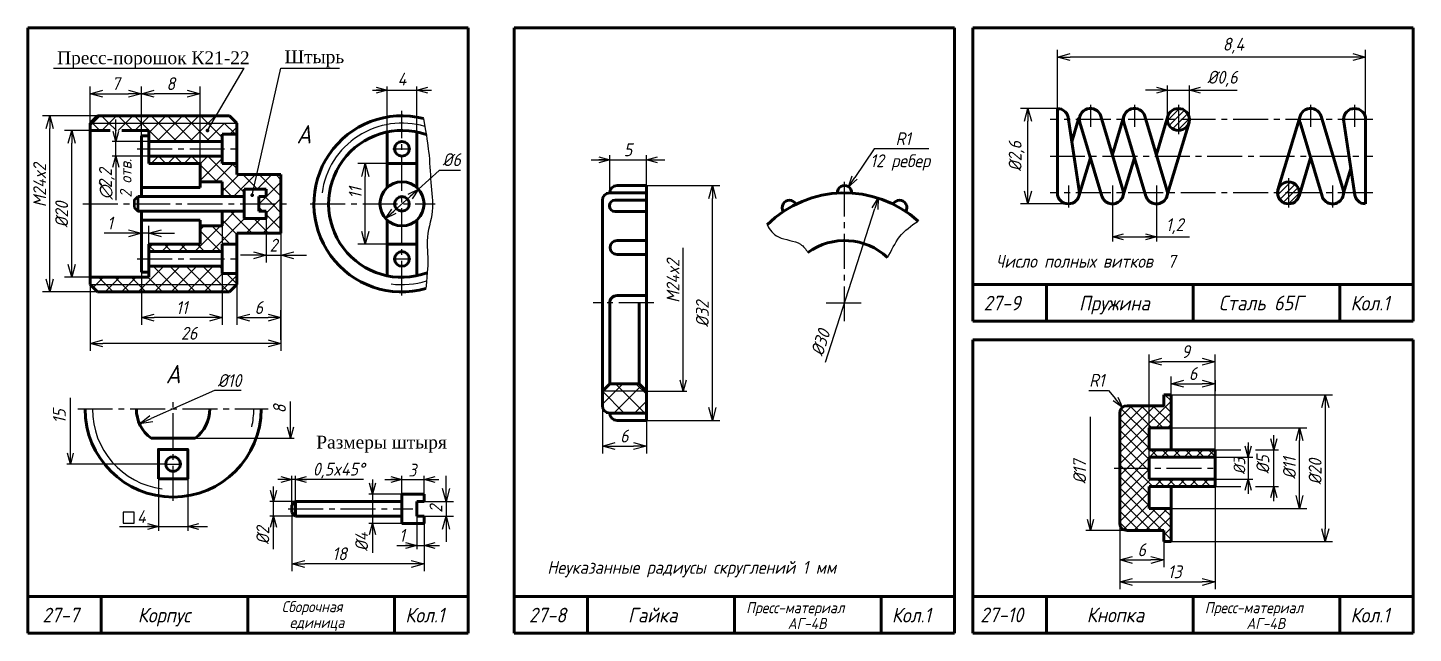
# Model space of a CAD drawing. Header units: millimetres. Extents: x -255 to 513, y 132 to 472.
# Drawn here: x 135 to 512.6, y 307 to 472 of the extents above; entities that cross this region are included whole.
import ezdxf

# ---------------------------------------------------------------- set-up
doc = ezdxf.new("R2010")
doc.units = ezdxf.units.MM
doc.header["$LTSCALE"] = 0.5
doc.linetypes.add('осевая2', pattern=[28.575, 19.05, -3.175, 3.175, -3.175])
doc.styles.get("Standard").update_dxf_attribs({"font": 'isocpeui.ttf', "width": 0.9})
doc.styles.add('стиль1', font='TIMES.TTF')
doc.dimstyles.new('Standart 1', dxfattribs={"dimtxt": 3.5, "dimasz": 3.5, "dimexe": 2, "dimexo": 0, "dimgap": 1, "dimtad": 1, "dimtoh": 1, "dimdec": 0, "dimtxsty": 'Standard', "dimblk": 'OPEN30', "dimcen": 2.5, "dimadec": 0, "dimazin": 0, "dimtfac": 1, "dimtdec": 0, "dimtmove": 0, "dimatfit": 3, "dimldrblk": 'DOTSMALL', "dimfxl": 0, "dimarcsym": 0})
pattern_1 = [(45, (9, -21), (-2.245064, 2.245064), []), (135, (9, -21), (-2.245064, -2.245064), [])]

# ---------------------------------------------------------------- blocks, each defined once
blk = doc.blocks.new('_Open30')
at = {"color": 0, "linetype": 'ByBlock', "lineweight": -2}
for p, q in [((-1, 0.27), (0, 0)), ((0, 0), (-1, -0.27)), ((0, 0), (-1, 0))]:
    blk.add_line(p, q, dxfattribs=at)
blk = doc.blocks.new('*D2')
at = {"color": 0, "lineweight": -2}
for p, q in [((303.6, 429), (323.6, 429)), ((321.6, 368.5), (321.6, 425.5)), ((303.6, 365), (323.6, 365))]:
    blk.add_line(p, q, dxfattribs=at)
at = {"color": 0, "lineweight": -2, "xscale": 3.5, "yscale": 3.5, "zscale": 3.5}
for p, rotation in [((321.6, 429), 90), ((321.6, 365), 270)]:
    blk.add_blockref('_Open30', p, dxfattribs=dict(at, rotation=rotation))
at = {"color": 0, "lineweight": -3, "insert": (318.85, 394), "char_height": 3.5, "attachment_point": 5, "rotation": 90}
blk.add_mtext('%%c32', dxfattribs=at)
blk = doc.blocks.new('_DotSmall')
at = {"color": 0, "linetype": 'ByBlock', "const_width": 0.5}
blk.add_lwpolyline([(-0.0625, 0, 1), (0.0625, 0, 1)], format="xyb", close=True, dxfattribs=at)
blk = doc.blocks.new('*D3')
at = {"color": 0, "lineweight": -2}
for p, q in [((291.6, 369), (291.6, 356)), ((303.6, 369), (303.6, 356)), ((295.1, 358), (300.1, 358))]:
    blk.add_line(p, q, dxfattribs=at)
at = {"color": 0, "lineweight": -2, "xscale": 3.5, "yscale": 3.5, "zscale": 3.5, "rotation": 180}
blk.add_blockref('_Open30', (291.6, 358), dxfattribs=at)
at = {"color": 0, "lineweight": -2, "xscale": 3.5, "yscale": 3.5, "zscale": 3.5}
blk.add_blockref('_Open30', (303.6, 358), dxfattribs=at)
at = {"color": 0, "lineweight": -3, "insert": (297.6, 360.75), "char_height": 3.5, "attachment_point": 5}
blk.add_mtext('6', dxfattribs=at)
blk = doc.blocks.new('*D4')
at = {"color": 0, "lineweight": -2}
for p, q in [((446.6, 363), (483.6, 363)), ((481.6, 344.5), (481.6, 359.5)), ((446.6, 341), (483.6, 341))]:
    blk.add_line(p, q, dxfattribs=at)
at = {"color": 0, "lineweight": -2, "xscale": 3.5, "yscale": 3.5, "zscale": 3.5}
for p, rotation in [((481.6, 363), 90), ((481.6, 341), 270)]:
    blk.add_blockref('_Open30', p, dxfattribs=dict(at, rotation=rotation))
at = {"color": 0, "lineweight": -3, "insert": (478.85, 352), "char_height": 3.5, "attachment_point": 5, "rotation": 90}
blk.add_mtext('%%c11', dxfattribs=at)
blk = doc.blocks.new('*D5')
at = {"color": 0, "lineweight": -2}
for p, q in [((446.6, 372), (490.6, 372)), ((488.6, 368.5), (488.6, 335.5)), ((446.6, 332), (490.6, 332))]:
    blk.add_line(p, q, dxfattribs=at)
at = {"color": 0, "lineweight": -2, "xscale": 3.5, "yscale": 3.5, "zscale": 3.5}
for p, rotation in [((488.6, 372), 90), ((488.6, 332), 270)]:
    blk.add_blockref('_Open30', p, dxfattribs=dict(at, rotation=rotation))
at = {"color": 0, "lineweight": -3, "insert": (485.85, 351), "char_height": 3.5, "attachment_point": 5, "rotation": 90}
blk.add_mtext('%%c20', dxfattribs=at)
blk = doc.blocks.new('*D6')
at = {"color": 0, "lineweight": -2}
for p, q in [((432.6, 337), (432.6, 325)), ((444.6, 332), (444.6, 325)), ((436.1, 327), (441.1, 327))]:
    blk.add_line(p, q, dxfattribs=at)
at = {"color": 0, "lineweight": -2, "xscale": 3.5, "yscale": 3.5, "zscale": 3.5, "rotation": 180}
blk.add_blockref('_Open30', (432.6, 327), dxfattribs=at)
at = {"color": 0, "lineweight": -2, "xscale": 3.5, "yscale": 3.5, "zscale": 3.5}
blk.add_blockref('_Open30', (444.6, 327), dxfattribs=at)
at = {"color": 0, "lineweight": -3, "insert": (438.6, 329.75), "char_height": 3.5, "attachment_point": 5}
blk.add_mtext('6', dxfattribs=at)
blk = doc.blocks.new('*D7')
at = {"color": 0, "lineweight": -2}
for p, q in [((440.6, 355), (440.6, 383)), ((458.6, 357), (458.6, 383)), ((455.1, 381), (444.1, 381))]:
    blk.add_line(p, q, dxfattribs=at)
at = {"color": 0, "lineweight": -2, "xscale": 3.5, "yscale": 3.5, "zscale": 3.5, "rotation": 180}
blk.add_blockref('_Open30', (440.6, 381), dxfattribs=at)
at = {"color": 0, "lineweight": -2, "xscale": 3.5, "yscale": 3.5, "zscale": 3.5}
blk.add_blockref('_Open30', (458.6, 381), dxfattribs=at)
at = {"color": 0, "lineweight": -3, "insert": (450.6, 383.75), "char_height": 3.5, "attachment_point": 5}
blk.add_mtext('9', dxfattribs=at)
blk = doc.blocks.new('*D8')
at = {"color": 0, "lineweight": -2}
for p, q in [((446.6, 372), (446.6, 377)), ((450.1, 375), (455.1, 375)), ((458.6, 376), (458.6, 373))]:
    blk.add_line(p, q, dxfattribs=at)
at = {"color": 0, "lineweight": -2, "xscale": 3.5, "yscale": 3.5, "zscale": 3.5, "rotation": 180}
blk.add_blockref('_Open30', (446.6, 375), dxfattribs=at)
at = {"color": 0, "lineweight": -2, "xscale": 3.5, "yscale": 3.5, "zscale": 3.5}
blk.add_blockref('_Open30', (458.6, 375), dxfattribs=at)
at = {"color": 0, "lineweight": -3, "insert": (452.6, 377.75), "char_height": 3.5, "attachment_point": 5}
blk.add_mtext('6', dxfattribs=at)
blk = doc.blocks.new('*D9')
at = {"color": 0, "lineweight": -2}
for p, q in [((458.6, 347), (458.6, 319)), ((432.6, 326), (432.6, 319)), ((436.1, 321), (455.1, 321))]:
    blk.add_line(p, q, dxfattribs=at)
at = {"color": 0, "lineweight": -2, "xscale": 3.5, "yscale": 3.5, "zscale": 3.5, "rotation": 180}
blk.add_blockref('_Open30', (432.6, 321), dxfattribs=at)
at = {"color": 0, "lineweight": -2, "xscale": 3.5, "yscale": 3.5, "zscale": 3.5}
blk.add_blockref('_Open30', (458.6, 321), dxfattribs=at)
at = {"color": 0, "lineweight": -3, "insert": (447.6, 323.75), "char_height": 3.5, "attachment_point": 5}
blk.add_mtext('13', dxfattribs=at)
blk = doc.blocks.new('*D10')
at = {"color": 0, "lineweight": -2}
for p, q in [((415.6, 447), (415.6, 466)), ((499.6, 447), (499.6, 466)), ((496.1, 464), (419.1, 464))]:
    blk.add_line(p, q, dxfattribs=at)
at = {"color": 0, "lineweight": -2, "xscale": 3.5, "yscale": 3.5, "zscale": 3.5, "rotation": 180}
blk.add_blockref('_Open30', (415.6, 464), dxfattribs=at)
at = {"color": 0, "lineweight": -2, "xscale": 3.5, "yscale": 3.5, "zscale": 3.5}
blk.add_blockref('_Open30', (499.6, 464), dxfattribs=at)
at = {"color": 0, "lineweight": -3, "insert": (463.6, 467.1), "char_height": 3.5, "attachment_point": 5}
blk.add_mtext('8,4', dxfattribs=at)
blk = doc.blocks.new('*D11')
at = {"color": 0, "lineweight": -2}
for p, q in [((415.6, 450), (405.6, 450)), ((407.6, 427.5), (407.6, 446.5)), ((418.6, 424), (405.6, 424))]:
    blk.add_line(p, q, dxfattribs=at)
at = {"color": 0, "lineweight": -2, "xscale": 3.5, "yscale": 3.5, "zscale": 3.5}
for p, rotation in [((407.6, 450), 90), ((407.6, 424), 270)]:
    blk.add_blockref('_Open30', p, dxfattribs=dict(at, rotation=rotation))
at = {"color": 0, "lineweight": -3, "insert": (404.5, 437), "char_height": 3.5, "attachment_point": 5, "rotation": 90}
blk.add_mtext('%%c2,6', dxfattribs=at)
blk = doc.blocks.new('*D12')
at = {"color": 0, "lineweight": -2}
for p, q in [((154, 448), (139, 448)), ((141, 403.5), (141, 444.5)), ((154, 400), (139, 400))]:
    blk.add_line(p, q, dxfattribs=at)
at = {"color": 0, "lineweight": -2, "xscale": 3.5, "yscale": 3.5, "zscale": 3.5}
for p, rotation in [((141, 448), 90), ((141, 400), 270)]:
    blk.add_blockref('_Open30', p, dxfattribs=dict(at, rotation=rotation))
at = {"color": 0, "lineweight": -3, "insert": (138.25, 429.07), "char_height": 3.5, "attachment_point": 5, "rotation": 90}
blk.add_mtext('M24x2', dxfattribs=at)
blk = doc.blocks.new('*D13')
at = {"color": 0, "lineweight": -2}
for p, q in [((185.87, 373.12), (168.68, 365.48)), ((193.14, 373.12), (185.87, 373.12))]:
    blk.add_line(p, q, dxfattribs=at)
at = {"color": 0, "lineweight": -2, "xscale": 3.5, "yscale": 3.5, "zscale": 3.5, "rotation": 203.9624889745769}
blk.add_blockref('_Open30', (165.48, 364.06), dxfattribs=at)
at = {"color": 0, "lineweight": -3, "insert": (190.01, 375.87), "char_height": 3.5, "attachment_point": 5}
blk.add_mtext('%%c10', dxfattribs=at)
blk = doc.blocks.new('*D14')
at = {"color": 0, "lineweight": -2}
for p, q in [((233, 435), (225, 435)), ((227, 416.5), (227, 431.5)), ((233, 413), (225, 413))]:
    blk.add_line(p, q, dxfattribs=at)
at = {"color": 0, "lineweight": -2, "xscale": 3.5, "yscale": 3.5, "zscale": 3.5}
for p, rotation in [((227, 435), 90), ((227, 413), 270)]:
    blk.add_blockref('_Open30', p, dxfattribs=dict(at, rotation=rotation))
at = {"color": 0, "lineweight": -3, "insert": (224.25, 427), "char_height": 3.5, "attachment_point": 5, "rotation": 90}
blk.add_mtext('11', dxfattribs=at)
blk = doc.blocks.new('*D15')
at = {"color": 0, "lineweight": -2}
for p, q in [((152, 446), (152, 456)), ((155.5, 454), (162.5, 454)), ((166, 442.57), (166, 456))]:
    blk.add_line(p, q, dxfattribs=at)
at = {"color": 0, "lineweight": -2, "xscale": 3.5, "yscale": 3.5, "zscale": 3.5, "rotation": 180}
blk.add_blockref('_Open30', (152, 454), dxfattribs=at)
at = {"color": 0, "lineweight": -2, "xscale": 3.5, "yscale": 3.5, "zscale": 3.5}
blk.add_blockref('_Open30', (166, 454), dxfattribs=at)
at = {"color": 0, "lineweight": -3, "insert": (159, 456.77), "char_height": 3.5, "attachment_point": 5}
blk.add_mtext('7', dxfattribs=at)
blk = doc.blocks.new('*D16')
at = {"color": 0, "lineweight": -2}
for p, q in [((166, 454), (166, 456)), ((178.5, 454), (169.5, 454)), ((182, 435), (182, 456))]:
    blk.add_line(p, q, dxfattribs=at)
at = {"color": 0, "lineweight": -2, "xscale": 3.5, "yscale": 3.5, "zscale": 3.5, "rotation": 180}
blk.add_blockref('_Open30', (166, 454), dxfattribs=at)
at = {"color": 0, "lineweight": -2, "xscale": 3.5, "yscale": 3.5, "zscale": 3.5}
blk.add_blockref('_Open30', (182, 454), dxfattribs=at)
at = {"color": 0, "lineweight": -3, "insert": (174, 456.75), "char_height": 3.5, "attachment_point": 5}
blk.add_mtext('8', dxfattribs=at)
blk = doc.blocks.new('*D17')
at = {"color": 0, "lineweight": -2}
for p, q in [((152, 444), (145, 444)), ((147, 407.5), (147, 440.5)), ((152, 404), (145, 404))]:
    blk.add_line(p, q, dxfattribs=at)
at = {"color": 0, "lineweight": -2, "xscale": 3.5, "yscale": 3.5, "zscale": 3.5}
for p, rotation in [((147, 444), 90), ((147, 404), 270)]:
    blk.add_blockref('_Open30', p, dxfattribs=dict(at, rotation=rotation))
at = {"color": 0, "lineweight": -3, "insert": (144.25, 421.07), "char_height": 3.5, "attachment_point": 5, "rotation": 90}
blk.add_mtext('%%c20', dxfattribs=at)
blk = doc.blocks.new('*D18')
at = {"color": 0, "lineweight": -2}
for p, q in [((162.5, 416), (155.86, 416)), ((166, 413), (166, 418)), ((168, 416), (166, 416)), ((168, 413), (168, 418)), ((171.5, 416), (175, 416))]:
    blk.add_line(p, q, dxfattribs=at)
at = {"color": 0, "lineweight": -2, "xscale": 3.5, "yscale": 3.5, "zscale": 3.5}
blk.add_blockref('_Open30', (166, 416), dxfattribs=at)
at = {"color": 0, "lineweight": -2, "xscale": 3.5, "yscale": 3.5, "zscale": 3.5, "rotation": 180}
blk.add_blockref('_Open30', (168, 416), dxfattribs=at)
at = {"color": 0, "lineweight": -3, "insert": (157.43, 418.75), "char_height": 3.5, "attachment_point": 5}
blk.add_mtext('1', dxfattribs=at)
blk = doc.blocks.new('*D19')
at = {"color": 0, "lineweight": -2}
for p, q in [((188, 418), (188, 391)), ((166, 405.43), (166, 391)), ((184.5, 393), (169.5, 393))]:
    blk.add_line(p, q, dxfattribs=at)
at = {"color": 0, "lineweight": -2, "xscale": 3.5, "yscale": 3.5, "zscale": 3.5, "rotation": 180}
blk.add_blockref('_Open30', (166, 393), dxfattribs=at)
at = {"color": 0, "lineweight": -2, "xscale": 3.5, "yscale": 3.5, "zscale": 3.5}
blk.add_blockref('_Open30', (188, 393), dxfattribs=at)
at = {"color": 0, "lineweight": -3, "insert": (177, 395.75), "char_height": 3.5, "attachment_point": 5}
blk.add_mtext('11', dxfattribs=at)
blk = doc.blocks.new('*D20')
at = {"color": 0, "lineweight": -2}
for p, q in [((204, 416), (204, 384)), ((152, 402), (152, 384)), ((200.5, 386), (155.5, 386))]:
    blk.add_line(p, q, dxfattribs=at)
at = {"color": 0, "lineweight": -2, "xscale": 3.5, "yscale": 3.5, "zscale": 3.5, "rotation": 180}
blk.add_blockref('_Open30', (152, 386), dxfattribs=at)
at = {"color": 0, "lineweight": -2, "xscale": 3.5, "yscale": 3.5, "zscale": 3.5}
blk.add_blockref('_Open30', (204, 386), dxfattribs=at)
at = {"color": 0, "lineweight": -3, "insert": (179, 388.75), "char_height": 3.5, "attachment_point": 5}
blk.add_mtext('26', dxfattribs=at)
blk = doc.blocks.new('*D21')
at = {"color": 0, "lineweight": -2}
for p, q in [((192, 416), (192, 391)), ((195.5, 393), (200.5, 393)), ((204, 387), (204, 395))]:
    blk.add_line(p, q, dxfattribs=at)
at = {"color": 0, "lineweight": -2, "xscale": 3.5, "yscale": 3.5, "zscale": 3.5, "rotation": 180}
blk.add_blockref('_Open30', (192, 393), dxfattribs=at)
at = {"color": 0, "lineweight": -2, "xscale": 3.5, "yscale": 3.5, "zscale": 3.5}
blk.add_blockref('_Open30', (204, 393), dxfattribs=at)
at = {"color": 0, "lineweight": -3, "insert": (198, 395.75), "char_height": 3.5, "attachment_point": 5}
blk.add_mtext('6', dxfattribs=at)
blk = doc.blocks.new('*D22')
at = {"color": 0, "lineweight": -2}
for p, q in [((249, 346.41), (249, 349.91)), ((243, 342.91), (251, 342.91)), ((249, 342.91), (249, 338.91)), ((243, 338.91), (251, 338.91)), ((249, 335.41), (249, 331.91))]:
    blk.add_line(p, q, dxfattribs=at)
at = {"color": 0, "lineweight": -2, "xscale": 3.5, "yscale": 3.5, "zscale": 3.5}
for p, rotation in [((249, 342.91), 270), ((249, 338.91), 90)]:
    blk.add_blockref('_Open30', p, dxfattribs=dict(at, rotation=rotation))
at = {"color": 0, "lineweight": -3, "insert": (246.25, 340.91), "char_height": 3.5, "attachment_point": 5, "rotation": 90}
blk.add_mtext('2', dxfattribs=at)
blk = doc.blocks.new('*D25')
at = {"color": 0, "lineweight": -2}
for p, q in [((200, 420), (200, 408)), ((204, 416), (204, 408)), ((196.5, 410), (193, 410)), ((200, 410), (204, 410)), ((207.5, 410), (211, 410))]:
    blk.add_line(p, q, dxfattribs=at)
at = {"color": 0, "lineweight": -2, "xscale": 3.5, "yscale": 3.5, "zscale": 3.5}
blk.add_blockref('_Open30', (200, 410), dxfattribs=at)
at = {"color": 0, "lineweight": -2, "xscale": 3.5, "yscale": 3.5, "zscale": 3.5, "rotation": 180}
blk.add_blockref('_Open30', (204, 410), dxfattribs=at)
at = {"color": 0, "lineweight": -3, "insert": (202, 412.75), "char_height": 3.5, "attachment_point": 5}
blk.add_mtext('2', dxfattribs=at)
blk = doc.blocks.new('*D29')
at = {"color": 0, "lineweight": -2}
for p, q in [((207, 339.91), (207, 323.91)), ((243, 329.91), (243, 323.91)), ((239.5, 325.91), (210.5, 325.91))]:
    blk.add_line(p, q, dxfattribs=at)
at = {"color": 0, "lineweight": -2, "xscale": 3.5, "yscale": 3.5, "zscale": 3.5, "rotation": 180}
blk.add_blockref('_Open30', (207, 325.91), dxfattribs=at)
at = {"color": 0, "lineweight": -2, "xscale": 3.5, "yscale": 3.5, "zscale": 3.5}
blk.add_blockref('_Open30', (243, 325.91), dxfattribs=at)
at = {"color": 0, "lineweight": -3, "insert": (220, 328.66), "char_height": 3.5, "attachment_point": 5}
blk.add_mtext('18', dxfattribs=at)

msp = doc.modelspace()

# ---------------------------------------------------------------- hatches: boundary and pattern name
at = {"lineweight": -3}
h = msp.add_hatch(dxfattribs=at)
h.set_pattern_fill('ANSI31', scale=0.4, style=0)
h.set_pattern_definition([(45, (244.6025, 287), (-0.8980256, 0.8980256), [])])
edge = h.paths.add_edge_path()
edge.add_arc((448.6, 447), 3, 0, 360)
edge = h.paths.add_edge_path()
edge.add_arc((478.6, 427), 3, 0, 360)
h = msp.add_hatch(dxfattribs=at)
h.set_pattern_fill('ANSI37', color=256, style=0)
h.set_pattern_definition(pattern_1)
h.paths.add_polyline_path([(154, 448), (152, 446), (185.18, 446), (186.35, 448)])
h.paths.add_polyline_path([(159, 446), (159, 444), (160.65, 444), (168, 444), (168, 441), (187.88, 441), (188, 441.12), (188, 443), (192, 443), (192, 446), (185.18, 446), (184.13, 444.22, -0.265773), (184.25, 444, -1), (183.75, 444, -0.580062), (184.13, 444.22), (185.18, 446)])
h.paths.add_polyline_path([(168, 437), (168, 435), (182, 435), (182, 430), (188, 430), (188, 426), (194, 426), (194, 428), (196.55, 428), (197.45, 432), (192, 432), (192, 435), (188, 435), (188, 437)])
h.paths.add_polyline_path([(204, 432), (197.45, 432), (196.55, 428), (200, 428), (200, 426), (198, 426), (198, 424), (204, 424)])
h = msp.add_hatch(dxfattribs=at)
h.set_pattern_fill('ANSI37', color=256, style=0)
h.set_pattern_definition(pattern_1)
h.paths.add_polyline_path([(152, 446), (152, 444), (157.47, 444), (159, 444), (159, 446)])
h = msp.add_hatch(dxfattribs=at)
h.set_pattern_fill('ANSI37', color=256, style=0)
h.set_pattern_definition(pattern_1)
h.paths.add_polyline_path([(152, 404), (152, 402), (192, 402), (192, 405), (188, 405), (188, 407), (168, 407), (168, 404)])
h.paths.add_polyline_path([(190, 400), (192, 402), (152, 402), (154, 400)])
h.paths.add_polyline_path([(192, 413), (192, 416), (204, 416), (204, 424), (198, 424), (198, 422), (200, 422), (200, 420), (194, 420), (194, 422), (188, 422), (188, 418), (182, 418), (182, 413), (168, 413), (168, 411), (188, 411), (188, 413)])
h = msp.add_hatch(dxfattribs=at)
h.set_pattern_fill('ANSI37', scale=1.25, style=0)
h.set_pattern_definition([(45, (231.6025, 287), (-2.80633, 2.80633), []), (135, (231.6025, 287), (-2.80633, -2.80633), [])])
h.paths.add_polyline_path([(301.6, 375), (293.6, 375), (291.6, 373), (303.6, 373)])
h.paths.add_polyline_path([(303.6, 373), (291.6, 373), (291.6, 369, 0.414214), (293.6, 367), (303.6, 367)])
h = msp.add_hatch(dxfattribs=at)
h.set_pattern_fill('ANSI37', scale=0.7, style=0)
h.set_pattern_definition([(45, (237.6025, 287), (-1.571545, 1.571545), []), (135, (237.6025, 287), (-1.571545, -1.571545), [])])
h.paths.add_polyline_path([(458.6, 349), (440.6, 349), (440.6, 352), (432.6, 352), (432.6, 337, 0.414214), (434.6, 335), (444.6, 335), (444.6, 332), (446.6, 332), (446.6, 341), (440.6, 341), (440.6, 347), (458.6, 347)])
h.paths.add_polyline_path([(458.6, 357), (440.6, 357), (440.6, 363), (446.6, 363), (446.6, 372), (444.6, 372), (444.6, 369), (434.6, 369, 0.414214), (432.6, 367), (432.6, 352), (440.6, 352), (440.6, 352), (440.6, 355), (458.6, 355)])

# ---------------------------------------------------------------- linework, layer by layer
at = {"color": 7, "lineweight": 60}
for p, q in [((135, 472), (135, 307)), ((255, 472), (135, 472)), ((255, 307), (255, 472)), ((387.6, 472), (267.6, 472)), ((267.6, 472), (267.6, 307)), ((387.6, 307), (387.6, 472)), ((512.6, 472), (392.6, 472)), ((392.6, 472), (392.6, 392)), ((512.6, 392), (512.6, 472)), ((415.6, 450), (415.6, 427)), ((152, 446), (154, 448)), ((152, 402), (152, 446)), ((154, 448), (190, 448)), ((190, 448), (192, 446)), ((192, 446), (192, 432)), ((418.6, 447), (421.6, 427)), ((421.48, 447.42), (419.52, 440.9)), ((421.73, 446.14), (427.73, 426.14)), ((427.48, 447.86), (433.48, 427.86)), ((433.73, 447.86), (430.6, 437.44)), ((433.73, 446.14), (439.73, 426.14)), ((439.48, 447.86), (445.48, 427.86)), ((445.73, 447.86), (442.6, 437.44)), ((451.48, 446.14), (445.48, 426.14)), ((481.73, 447.86), (475.73, 427.86)), ((481.73, 446.14), (487.73, 426.14)), ((487.48, 447.86), (493.48, 427.86)), ((493.6, 447), (496.6, 427)), ((499.6, 447), (499.6, 424)), ((152, 444), (157.47, 444)), ((160.65, 444), (168, 444)), ((166, 442.57), (166, 426)), ((168, 442.57), (166, 442.57)), ((168, 444), (168, 435)), ((188, 443), (188, 435)), ((188, 443), (192, 443)), ((233, 443.6), (233, 428.47)), ((241, 443.6), (241, 428.47)), ((168, 441), (188, 441)), ((168, 437), (188, 437)), ((168, 435), (182, 435)), ((182, 435), (182, 428.47)), ((188, 435), (192, 435)), ((233, 435), (241, 435)), ((424.6, 436.56), (421.48, 426.14)), ((436.6, 436.56), (433.48, 426.14)), ((484.6, 436.56), (481.48, 426.14)), ((192, 432), (204, 432)), ((204, 432), (204, 416)), ((495.6, 433.67), (493.6, 427)), ((182, 428.47), (166, 428.47)), ((182, 430), (188, 430)), ((188, 430), (188, 426)), ((194, 428), (194, 420)), ((200, 428), (194, 428)), ((200, 426), (200, 428)), ((293.6, 427), (303.6, 427)), ((295.6, 429), (303.6, 429)), ((295.6, 427), (295.6, 427)), ((303.6, 365), (303.6, 429)), ((165, 426), (194, 426)), ((200, 426), (198, 426)), ((198, 426), (198, 422)), ((291.6, 378), (291.6, 425)), ((303.6, 425), (295.09, 425)), ((165, 422), (194, 422)), ((166, 405.43), (166, 422)), ((182, 419.53), (166, 419.53)), ((182, 413), (182, 419.53)), ((188, 418), (188, 422)), ((194, 420), (200, 420)), ((198, 422), (200, 422)), ((200, 420), (200, 422)), ((233, 419.53), (233, 404.4)), ((241, 419.53), (241, 404.4)), ((303.6, 421.92), (295.09, 421.92)), ((182, 418), (188, 418)), ((204, 416), (192, 416)), ((192, 416), (192, 402)), ((168, 404), (168, 413)), ((168, 413), (182, 413)), ((188, 405), (188, 413)), ((188, 413), (192, 413)), ((233, 413), (241, 413)), ((303.6, 414), (295.6, 414)), ((168, 411), (188, 411)), ((303.6, 410.24), (295.6, 410.24)), ((168, 405.43), (166, 405.43)), ((168, 407), (188, 407)), ((188, 405), (192, 405)), ((152, 404), (168, 404)), ((154, 400), (152, 402)), ((192, 402), (190, 400)), ((512.6, 402), (392.6, 402)), ((412.6, 402), (412.6, 392)), ((452.6, 402), (452.6, 392)), ((492.6, 402), (492.6, 392)), ((190, 400), (154, 400)), ((293.6, 375), (293.6, 397)), ((303.6, 399), (295.6, 399)), ((301.6, 397), (301.6, 375)), ((392.6, 392), (512.6, 392)), ((512.6, 387), (392.6, 387)), ((392.6, 387), (392.6, 307)), ((512.6, 307), (512.6, 387)), ((291.6, 378), (291.6, 369)), ((291.6, 373), (293.6, 375)), ((293.6, 375), (301.6, 375)), ((301.6, 375), (303.6, 373)), ((444.6, 372), (444.6, 369)), ((444.6, 372), (446.6, 372)), ((446.6, 372), (446.6, 357)), ((293.6, 367), (303.6, 367)), ((295.6, 367), (295.6, 367)), ((432.6, 367), (432.6, 337)), ((444.6, 369), (434.6, 369)), ((295.6, 365), (303.6, 365)), ((440.6, 357), (440.6, 363)), ((440.6, 363), (446.6, 363)), ((180.62, 360.12), (168.62, 360.12)), ((440.6, 357), (458.6, 357)), ((440.6, 355), (440.6, 352)), ((458.6, 355), (440.6, 355)), ((458.6, 357), (458.6, 347)), ((440.6, 349), (440.6, 352)), ((458.6, 349), (440.6, 349)), ((237, 344.91), (237, 336.91)), ((243, 344.91), (237, 344.91)), ((243, 342.91), (243, 344.91)), ((458.6, 347), (440.6, 347)), ((440.6, 347), (440.6, 341)), ((446.6, 332), (446.6, 347)), ((208, 342.91), (207, 341.91)), ((207, 341.91), (207, 339.91)), ((208, 338.91), (207, 339.91)), ((208, 342.91), (237, 342.91)), ((208, 342.91), (208, 338.91)), ((243, 342.91), (241, 342.91)), ((241, 342.91), (241, 338.91)), ((440.6, 341), (446.6, 341)), ((208, 338.91), (237, 338.91)), ((237, 336.91), (243, 336.91)), ((241, 338.91), (243, 338.91)), ((243, 336.91), (243, 338.91)), ((434.6, 335), (444.6, 335)), ((444.6, 335), (444.6, 332)), ((444.6, 332), (446.6, 332)), ((255, 317), (135, 317)), ((155, 317), (155, 307)), ((195, 317), (195, 307)), ((235, 317), (235, 307)), ((387.6, 317), (267.6, 317)), ((287.6, 317), (287.6, 307)), ((327.6, 317), (327.6, 307)), ((367.6, 317), (367.6, 307)), ((512.6, 317), (392.6, 317)), ((412.6, 317), (412.6, 307)), ((452.6, 317), (452.6, 307)), ((492.6, 317), (492.6, 307)), ((135, 307), (255, 307)), ((267.6, 307), (387.6, 307)), ((392.6, 307), (512.6, 307))]:
    msp.add_line(p, q, dxfattribs=at)
at = {"color": 7, "lineweight": -3}
for p, q in [((142, 461), (194, 461)), ((184, 444), (194, 461)), ((196.18, 426.37), (204, 461)), ((204, 461), (220, 461)), ((229, 455), (245, 455)), ((233, 442), (233, 456)), ((241, 442), (241, 456)), ((442.6, 455), (439.6, 455)), ((445.6, 447), (445.6, 456.25)), ((445.6, 455), (451.6, 455)), ((451.6, 447), (451.6, 456.25)), ((454.6, 455), (464.6, 455)), ((424.6, 451), (424.6, 445)), ((436.6, 451), (436.6, 445)), ((448.6, 451), (448.6, 443)), ((484.6, 451), (484.6, 445)), ((496.6, 451), (496.6, 445)), ((152, 446), (192, 446)), ((159, 443.7), (159, 447)), ((168, 441), (158, 441)), ((159, 437), (159, 441)), ((234.52, 439), (239.38, 439)), ((365.64, 439), (360.38, 431.16)), ((380.6, 439), (365.64, 439)), ((168, 437), (158, 437)), ((288.6, 436), (308.6, 436)), ((293.6, 427), (293.6, 437.25)), ((303.6, 429), (303.6, 437.25)), ((159, 434), (159, 425)), ((247.12, 433.13), (241.46, 428.02)), ((252.97, 433.13), (247.12, 433.13)), ((478.6, 431), (478.6, 423)), ((232.54, 419.98), (241.46, 428.02)), ((418.6, 429), (418.6, 423)), ((430.6, 429), (430.6, 423)), ((442.6, 429), (442.6, 423)), ((490.6, 429), (490.6, 423)), ((430.6, 423), (430.6, 413.75)), ((442.6, 423), (442.6, 413.75)), ((352.43, 380.9), (365.86, 422.7)), ((313.6, 376), (313.6, 412)), ((433.6, 415), (451.6, 415)), ((234.62, 409), (239.4, 409)), ((152, 402), (192, 402)), ((146.62, 356.12), (146.62, 371.12)), ((206.62, 363.12), (206.62, 370.12)), ((303.6, 373), (291.6, 373)), ((303.6, 373), (314.6, 373)), ((424.22, 373.18), (429.52, 373.18)), ((429.52, 373.18), (431.43, 370.86)), ((424.6, 338), (424.6, 366)), ((180.62, 360.12), (207.62, 360.12)), ((467.6, 359), (467.6, 345)), ((474.6, 343), (474.6, 361)), ((458.6, 357), (465.6, 357)), ((458.6, 355), (468.85, 355)), ((469.6, 357), (475.85, 357)), ((172.62, 353.12), (145.62, 353.12)), ((170.62, 349.12), (170.62, 334.87)), ((178.62, 349.12), (178.62, 334.87)), ((226.54, 348.91), (203.12, 348.91)), ((207, 341.91), (207, 349.91)), ((208, 342.91), (208, 349.91)), ((229, 348.91), (229, 328.91)), ((232.3, 348.91), (247, 348.91)), ((237, 344.91), (237, 349.91)), ((243, 344.91), (243, 349.91)), ((458.6, 349), (468.85, 349)), ((202, 329.94), (202, 347)), ((237, 344.91), (228, 344.91)), ((458.6, 347), (465.6, 347)), ((469.6, 347), (475.85, 347)), ((208, 342.91), (201, 342.91)), ((160, 336.12), (184, 336.12)), ((208, 338.91), (201, 338.91)), ((237, 336.91), (228, 336.91)), ((241, 338.91), (241, 329.91)), ((243, 336.91), (243, 329.91)), ((434.6, 335), (423.35, 335)), ((235.6, 330.91), (247.2, 330.91))]:
    msp.add_line(p, q, dxfattribs=at)
at = {"color": 7, "linetype": 'осевая2', "lineweight": -3}
for p, q in [((237, 399), (237, 449.37)), ((501.6, 447), (413.6, 447)), ((164.85, 439), (193, 439)), ((413.6, 437), (501.6, 437)), ((357.6, 392), (357.6, 430)), ((501.6, 427), (413.6, 427)), ((150, 424), (206, 424)), ((212, 424), (246, 424)), ((164.85, 409), (193, 409)), ((305.6, 397), (289.07, 397)), ((352.6, 397), (362.6, 397)), ((148.62, 368.12), (200.56, 368.12)), ((174.62, 343.12), (174.62, 369.94)), ((431.1, 352), (459.6, 352)), ((206, 340.91), (240, 340.91))]:
    msp.add_line(p, q, dxfattribs=at)
at = {"color": 7}
msp.add_line((187.88, 441), (188, 441.12), dxfattribs=at)
at = {"color": 7, "lineweight": 50}
for p, q in [((164, 425), (165, 426)), ((164, 425), (164, 423)), ((164, 423), (165, 422)), ((165, 426), (165, 422))]:
    msp.add_line(p, q, dxfattribs=at)
at = {"color": 7, "linetype": 'осевая2', "lineweight": -3, "ltscale": 0.5}
msp.add_line((172.24, 353.12), (177.02, 353.12), dxfattribs=at)
msp.add_line((172.24, 353.12), (177.02, 353.12), dxfattribs=at)
at = {"color": 7, "const_width": 0.5}
for points in [[(183.75, 444, 1), (184.25, 444, 1)], [(195.93, 426.37, 1), (196.43, 426.37, 1)]]:
    msp.add_lwpolyline(points, format="xyb", close=True, dxfattribs=at)
at = {"color": 7, "lineweight": -3}
msp.add_lwpolyline([(201.77, 438.63, 0, 1, 0), (205.58, 438.63, 0, 0, 0), (212.66, 438.63, 0, 0, 0)], format="xyseb", dxfattribs=at)
at = {"color": 7, "lineweight": 60}
msp.add_lwpolyline([(170.62, 349.12), (178.62, 349.12), (178.62, 357.12), (170.62, 357.12)], close=True, dxfattribs=at)
at = {"color": 7, "lineweight": -3}
msp.add_lwpolyline([(161, 337), (164, 337), (164, 340), (161, 340)], close=True, dxfattribs=at)
at = {"color": 7, "lineweight": 60}
for centre, radius in [((448.6, 447), 3), ((237, 439), 2), ((237, 424), 6), ((478.6, 427), 3), ((237, 424), 2), ((237, 409), 2), ((174.62, 353.12), 2)]:
    msp.add_circle(centre, radius, dxfattribs=at)
for centre, radius, start, end in [((415.6, 447), 3, 0, 90), ((424.6, 447), 3, 16.6992, 196.6992), ((436.6, 447), 3, 16.6992, 196.6992), ((484.6, 447), 3, 16.6992, 196.6992), ((496.6, 447), 3, 0, 180), ((237, 424), 24, 75.8572, 285.8121), ((237, 424), 20, 70.7081, 290.1261), ((293.6, 425), 2, 90, 180), ((295.6, 427), 2, 90, 180), ((357.6, 397), 30, 47.9756, 134.7283), ((357.6, 427), 2, 358.0898, 181.9102), ((418.6, 427), 3, 180, 0), ((430.6, 427), 3, 196.6992, 16.6992), ((442.6, 427), 3, 196.6992, 16.6992), ((490.6, 427), 3, 196.6992, 16.6992), ((499.6, 427), 3, 180, 270), ((295.09, 423.46), 1.54, 90, 270), ((342.6, 422.98), 2, 28.0898, 211.9102), ((372.6, 422.98), 2, 328.0898, 151.9102), ((295.6, 412.12), 1.88, 90, 270), ((357.6, 397), 17, 46.6103, 125.9436), ((295.6, 397), 2, 89.9978, 180), ((174.62, 368.12), 24, 180, 0), ((174.62, 368.12), 10, 180, 233.1301), ((174.62, 368.12), 10, 306.8699, 0), ((293.6, 369), 2, 180, 270), ((295.6, 367), 2, 180, 270), ((434.6, 367), 2, 90, 180), ((434.6, 337), 2, 180, 270)]:
    msp.add_arc(centre, radius, start, end, dxfattribs=at)
at = {"color": 7, "lineweight": -3}
for centre, start, end in [((237, 424), 73.533, 172.2348), ((237, 424), 262.2348, 287.7563), ((174.62, 368.12), 180, 262.2348), ((174.62, 368.12), 347.1957, 0)]:
    msp.add_arc(centre, 22, start, end, dxfattribs=at)
for points, knots in [([(242.86, 447.27), (243.74, 442.19), (244.52, 437.34), (244.71, 429.95), (245.91, 421.76), (243.35, 415.18), (244.26, 409.07), (243.93, 405.94), (243.54, 400.91)], [5.464758, 5.464758, 5.464758, 5.464758, 11.061215, 19.362831, 27.270608, 35.608767, 40.469566, 45.232324, 45.232324, 45.232324, 45.232324]), ([(369.28, 409.35), (370.4, 411.25), (372.2, 415.43), (375.74, 418.07), (377.69, 419.29)], [44.637439, 44.637439, 44.637439, 44.637439, 51.177516, 57.894304, 57.894304, 57.894304, 57.894304]), ([(336.49, 418.31), (337.26, 416.87), (339.52, 414.11), (345.18, 414.06), (347.07, 411.67), (347.62, 410.76)], [4.65836, 4.65836, 4.65836, 4.65836, 9.433981, 15.758536, 18.918605, 18.918605, 18.918605, 18.918605])]:
    msp.add_open_spline(points, degree=3, knots=knots, dxfattribs=at)

# ---------------------------------------------------------------- block references
at = {"color": 7, "lineweight": -3, "xscale": 3, "yscale": 3, "zscale": 3}
for p in [(233, 455), (445.6, 455), (293.6, 436), (442.6, 415), (207, 348.91), (237, 348.91), (170.62, 336.12), (241, 330.91)]:
    msp.add_blockref('_Open30', p, dxfattribs=at)
at = {"color": 7, "lineweight": -3}
for p, xscale, yscale, zscale, rotation in [((241, 455), 3, 3, 3, 180), ((451.6, 455), 3, 3, 3, 180), ((159, 441), 2.700000000000045, 2.700000000000045, 2.7, 270), ((159, 437), 3, 3, 3, 90), ((303.6, 436), 3, 3, 3, 180), ((358.71, 428.66), 2.999999999999989, 3, 3, 236.2021754004902), ((241.46, 428.02), 3.000000000000038, 3, 3, 42.0522848033227), ((366.78, 425.56), 2.999999999999995, 3, 3, 72.18111108547677), ((232.54, 419.98), 3.000000000000038, 3, 3, 222.0522848033227), ((430.6, 415), 3, 3, 3, 180), ((313.6, 373), 3, 3, 3, 270), ((433.33, 368.54), 2.999999999999991, 3, 3, 309.4252054335786), ((206.62, 360.12), 3, 3, 3, 270), ((474.6, 357), 3, 3, 3, 270), ((146.62, 353.12), 3, 3, 3, 270), ((467.6, 355), 3, 3, 3, 270), ((208, 348.91), 3, 3, 3, 180), ((229, 344.91), 3, 3, 3, 270), ((243, 348.91), 3, 3, 3, 180), ((467.6, 349), 3, 3, 3, 90), ((202, 342.91), 3, 3, 3, 270), ((474.6, 347), 3, 3, 3, 90), ((178.62, 336.12), 3, 3, 3, 180), ((202, 338.91), 3, 3, 3, 90), ((229, 336.91), 3, 3, 3, 90), ((424.6, 335), 3, 3, 3, 270), ((243, 330.91), 3, 3, 3, 180)]:
    msp.add_blockref('_Open30', p, dxfattribs=dict(at, xscale=xscale, yscale=yscale, zscale=zscale, rotation=rotation))

# ---------------------------------------------------------------- texts
at = {"color": 7, "lineweight": -3, "style": 'стиль1'}
for s, p in [('Пресс-порошок К21-22', (143, 462.06)), ('Штырь', (205, 462.34))]:
    msp.add_text(s, height=3.5, dxfattribs=at).set_placement(p)
at = {"color": 7, "width": 0.9}
for s, height, p in [('A', 5, (208.25, 440.46)), ('Число полных витков  7', 3.5, (398.84, 406.61)), ('27-9', 4, (395.5, 394.95)), ('Пружина', 4, (421.5, 394.95)), ('Сталь 65Г', 4, (459.6, 395)), ('Кол.1', 4, (495.5, 394.95)), ('A', 5, (172.62, 375.12)), ('Неуказанные радиусы скруглений 1 мм', 3.5, (276.6, 323.2)), ('27-7', 4, (139, 309.95)), ('Корпус', 4, (165, 309.95)), ('Сборочная', 3, (204.23, 312.75)), ('Кол.1', 4, (237.89, 309.95)), ('27-8', 4, (271.6, 309.95)), ('Гайка', 4, (298.6, 309.95)), ('Пресс-материал', 3, (330.79, 312.47)), ('Кол.1', 4, (370.5, 309.95)), ('27-10', 4, (394.6, 310)), ('Кнопка', 4, (423.6, 310)), ('Пресс-материал', 3, (455.79, 312.47)), ('Кол.1', 4, (495.5, 309.95)), ('единица', 3, (206.39, 308.45)), ('АГ-4В', 3, (342.11, 308.17)), ('АГ-4В', 3, (467.11, 308.17))]:
    msp.add_text(s, height=height, dxfattribs=at).set_placement(p)
at = {"color": 7, "lineweight": -3, "width": 0.9}
for s, height, p in [('2 отв.', 3.2, (163.31, 425.74)), ('2,2', 3.5, (157.93, 428.28))]:
    msp.add_text(s, height=height, rotation=90, dxfattribs=at).set_placement(p)
msp.add_text('12 ребер', height=3.5, dxfattribs=at).set_placement((364.6, 434))
at = {"color": 7, "width": 0.9}
msp.add_text('∅', height=3.5, rotation=90, dxfattribs=at).set_placement((157.93, 425.2))
at = {"color": 7, "style": 'стиль1'}
msp.add_text('Размеры штыря', height=3.5, dxfattribs=at).set_placement((213.64, 357.34))
at = {"color": 7, "lineweight": -3, "char_height": 3.5, "attachment_point": 5}
for s, insert in [('4', (237, 458)), ('%%c0,6', (460.6, 458.1)), ('R1', (373.6, 441.75)), ('5', (298.6, 438.75)), ('%%c6', (250.55, 436.05)), ('1,2', (447.6, 417.93)), ('R1', (426.37, 375.93)), ('0,5x45%%d', (219.77, 351.32)), ('3', (239.83, 351.46)), ('4', (166, 338.75)), ('1', (237.02, 333.66))]:
    msp.add_mtext(s, dxfattribs=dict(at, insert=insert))
at = {"color": 7, "lineweight": -3, "attachment_point": 5}
for s, insert, char_height, rotation in [('M24x2', (310.85, 403), 3.5, 90), ('%%c30', (351.06, 386.21), 3.5, 72.1811), ('15', (143.62, 366.12), 3.5, 90), ('8', (203.62, 368.12), 3.5, 90), ('%%c3', (465.22, 352.56), 3.2, 90), ('%%c5', (471.6, 353), 3.5, 90), ('%%c17', (421.68, 351), 3.5, 90), ('%%c2', (199.07, 333.66), 3.5, 90), ('%%c4', (226, 331.91), 3.5, 90)]:
    msp.add_mtext(s, dxfattribs=dict(at, insert=insert, char_height=char_height, rotation=rotation))

# ---------------------------------------------------------------- dimensions: what is measured, and where the dimension line sits
at = {"color": 7, "lineweight": -3}
for base, p1, p2, text, picture, middle in [((415.6, 464), (499.6, 447), (415.6, 447), '8,4', '*D10', (463.6, 464)), ((166, 454), (152, 446), (166, 442.57), '7', '*D15', (159, 454)), ((166, 454), (182, 435), (166, 454), '8', '*D16', (174, 454)), ((166, 416), (168, 413), (166, 413), '1', '*D18', (157.43, 416)), ((204, 410), (200, 420), (204, 416), '2', '*D25', (202, 410)), ((152, 386), (204, 416), (152, 402), '26', '*D20', (179, 386)), ((166, 393), (188, 418), (166, 405.43), '11', '*D19', (177, 393)), ((204, 393), (192, 416), (204, 387), '6', '*D21', (198, 393)), ((440.6, 381), (458.6, 357), (440.6, 355), '9', '*D7', (450.6, 381)), ((458.6, 375), (446.6, 372), (458.6, 376), '6', '*D8', (452.6, 375)), ((303.6, 358), (291.6, 369), (303.6, 369), '6', '*D3', (297.6, 358)), ((458.6, 321), (432.6, 326), (458.6, 347), '13', '*D9', (447.6, 321)), ((207, 325.91), (243, 329.91), (207, 339.91), '18', '*D29', (220, 325.91)), ((444.6, 327), (432.6, 337), (444.6, 332), '6', '*D6', (438.6, 327))]:
    dim = msp.add_linear_dim(base=base, p1=p1, p2=p2, text=text, dimstyle='Standart 1', dxfattribs=at)
    dim.commit()
    dim.dimension.update_dxf_attribs({"geometry": picture, "text_midpoint": middle, "dimtype": 160})
for base, p1, p2, text, picture, middle in [((407.6, 450), (418.6, 424), (415.6, 450), '%%c2,6', '*D11', (407.6, 437)), ((141, 448), (154, 400), (154, 448), 'M24x2', '*D12', (141, 429.07)), ((147, 444), (152, 404), (152, 444), '%%c20', '*D17', (147, 421.07)), ((227, 435), (233, 413), (233, 435), '11', '*D14', (227, 427)), ((321.6, 429), (303.6, 365), (303.6, 429), '%%c32', '*D2', (321.6, 394)), ((488.6, 332), (446.6, 372), (446.6, 332), '%%c20', '*D5', (488.6, 351)), ((481.6, 363), (446.6, 341), (446.6, 363), '%%c11', '*D4', (481.6, 352)), ((249, 338.91), (243, 342.91), (243, 338.91), '2', '*D22', (249, 340.91))]:
    dim = msp.add_linear_dim(base=base, p1=p1, p2=p2, angle=90, text=text, dimstyle='Standart 1', dxfattribs=at)
    dim.commit()
    dim.dimension.update_dxf_attribs({"geometry": picture, "text_midpoint": middle, "dimtype": 160})
dim = msp.add_diameter_dim_2p(p1=(183.76, 372.18), p2=(165.48, 364.06), text='%%c10', dimstyle='Standart 1', dxfattribs=at)
dim.commit()
dim.dimension.update_dxf_attribs({"geometry": '*D13', "text_midpoint": (190.01, 373.12), "dimtype": 163})

doc.saveas('drawing.dxf')
